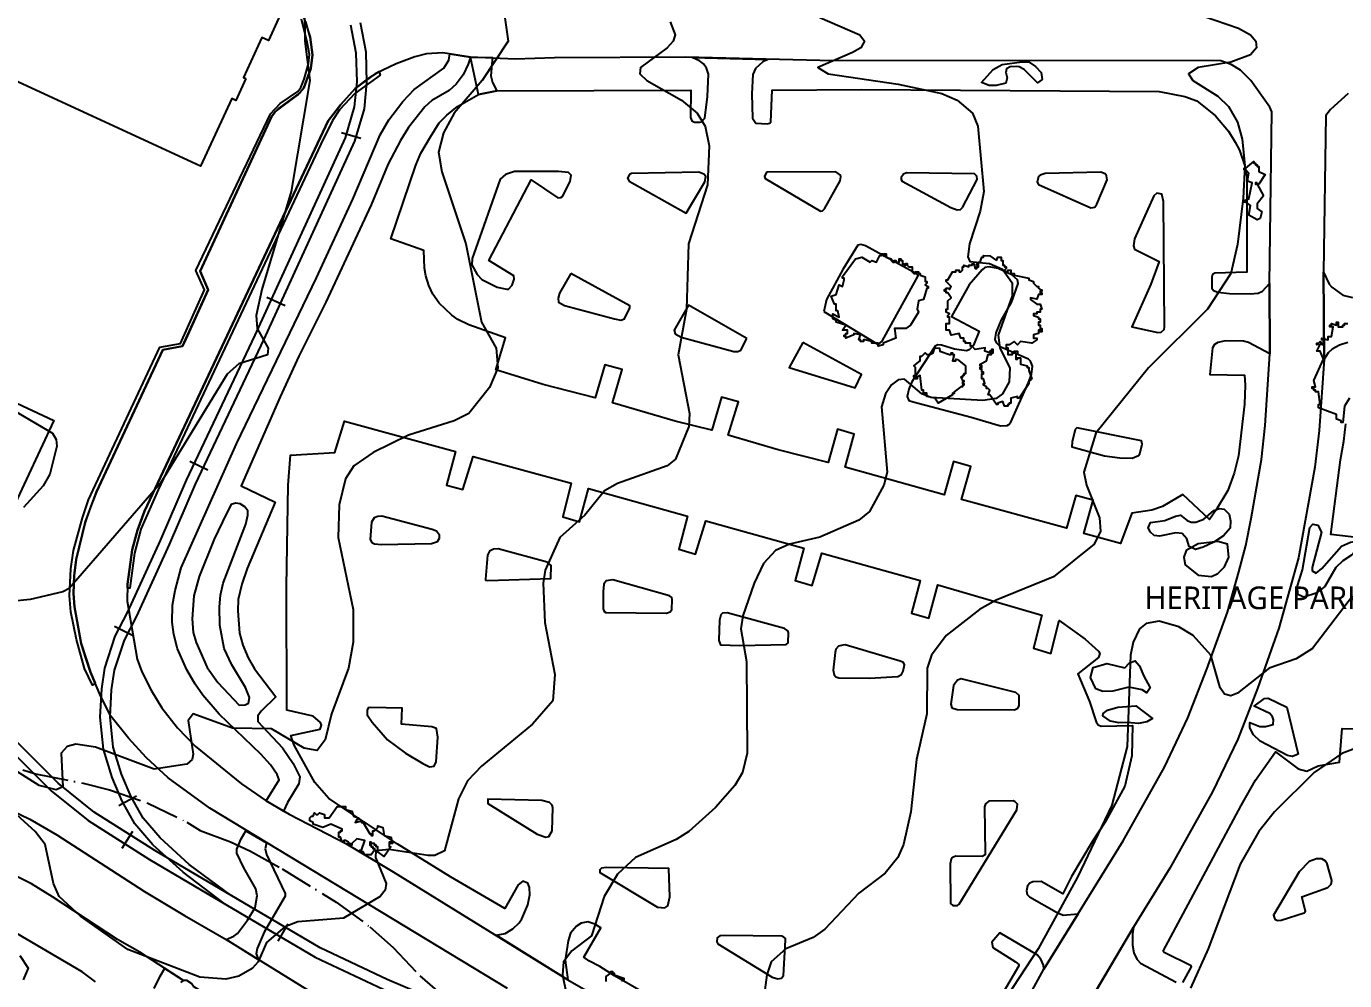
# Model space of a CAD drawing. Header units: metres. Extents: x -550 to 550, y -500 to 950.
# Drawn here: x -290.1 to -86.6, y 590.9 to 738.2 of the extents above; entities that cross this region are included whole.
import ezdxf
from ezdxf.enums import TextEntityAlignment as Align

# ---------------------------------------------------------------- set-up
doc = ezdxf.new("R2010")
doc.units = ezdxf.units.M
doc.header["$LTSCALE"] = 2
doc.linetypes.add('DASHDOT', pattern=[3.556, 2.54, -0.508, 0, -0.508])
for name, color, linetype in [('SITE-BLDG-EXIST', 7, 'CONTINUOUS'), ('SITE-PARKING', 250, 'CONTINUOUS'), ('SITE-PATH', 84, 'CONTINUOUS'), ('SITE-RAIL', 7, 'CONTINUOUS'), ('SITE-ROAD-CURB', 7, 'CONTINUOUS'), ('SITE-ROAD-PAVED', 7, 'CONTINUOUS'), ('SITE-SETBACK-WATER', 1, 'DASHDOT'), ('SITE-TREE-CANOPY', 94, 'CONTINUOUS'), ('TEXT', 7, 'CONTINUOUS'), ('TOPO-CONTOUR-MAJOR', 8, 'CONTINUOUS'), ('TOPO-CONTOUR-MINOR', 9, 'CONTINUOUS')]:
    doc.layers.add(name, color=color, linetype=linetype)
doc.styles.add('OpenSans', font='OpenSans-Regular.ttf')

msp = doc.modelspace()

# ---------------------------------------------------------------- linework, layer by layer
at = {"layer": 'SITE-BLDG-EXIST'}
for points in [[(-256.22, 730.15), (-257.78, 726.76), (-258.41, 727.05), (-263.2, 716.63), (-298.71, 732.95), (-287.77, 756.74), (-277.03, 751.8), (-277.46, 750.88), (-267.42, 746.26), (-266.98, 747.21), (-255.8, 742.07), (-255.5, 742.73), (-250.67, 740.51), (-252.75, 735.99), (-253.76, 736.45), (-256.58, 730.3)], [(-292.21, 663.77), (-293.07, 662.15), (-324.3, 676.77), (-317.03, 691.94), (-285.85, 677.37)]]:
    msp.add_lwpolyline(points, close=True, dxfattribs=at)
at = {"layer": 'SITE-PARKING'}
for points in [[(-176.4, 732.71), (-177.56, 731.7), (-177.93, 730.77), (-178.12, 727.79), (-178.01, 724.01), (-177.48, 723.24), (-175.72, 723.17), (-175.32, 723.26), (-175.17, 723.46), (-174.95, 728.35), (-161.24, 728.43), (-115.24, 728.15), (-111.23, 727.39), (-109.41, 726.69), (-106.52, 724.36), (-104.51, 722.02), (-103.47, 720.31), (-102.81, 719.07), (-101.99, 716.66), (-101.69, 714.95), (-101.69, 700.25), (-106.64, 700.11), (-106.97, 699.92), (-107.09, 699.46), (-107.08, 697.8), (-106.83, 697.42), (-106.18, 697.15), (-104.37, 696.95), (-101.17, 696.91), (-99.94, 697.03), (-99.28, 697.31), (-98.2, 698.5), (-98.11, 687.67), (-101.44, 689.4), (-102.22, 689.63), (-104.95, 689.65), (-106.15, 689.38), (-106.66, 689.08), (-106.96, 688.59), (-107.37, 684.44), (-102.06, 684.34), (-101.96, 682.83), (-102.06, 679.89), (-102.99, 671.93), (-103.62, 669.22), (-104.63, 666.54), (-106.39, 663.56), (-107.42, 662.11), (-111.58, 665.95), (-114.69, 664.08), (-116.36, 663.52), (-119.45, 663.08), (-121.2, 658.38), (-126.85, 659.91), (-125.41, 665.05), (-128.08, 665.77), (-129.52, 660.74), (-145.75, 665.15), (-144.27, 670.25), (-146.97, 671.02), (-148.42, 665.91), (-163.68, 670.15), (-162.28, 675.27), (-164.86, 676.03), (-166.3, 670.86), (-174.04, 672.85), (-181.74, 675.11), (-180.14, 680.22), (-182.78, 680.99), (-184.3, 675.85), (-189.96, 677.26), (-199.61, 680.1), (-198.11, 685.25), (-200.81, 685.97), (-202.27, 680.85), (-210.31, 682.92), (-217.62, 685.19), (-216.16, 690.12), (-221.78, 692.12), (-223.52, 692.96), (-224.44, 693.6), (-226.4, 695.48), (-227.37, 696.84), (-227.99, 698.21), (-228.45, 699.69), (-228.62, 700.88), (-228.76, 703.58), (-233.85, 705.42), (-229.96, 716.76), (-229.23, 718.6), (-227.73, 721.16), (-226.36, 723.28), (-225.21, 724.49), (-223.54, 725.83), (-220.28, 727.68), (-217.48, 728.24), (-187.5, 728.36), (-187.55, 724.11), (-187.36, 723.6), (-186.96, 723.4), (-186.1, 723.39), (-185.85, 723.47), (-185.34, 724.02), (-184.95, 727.34), (-184.77, 730.83), (-185.08, 731.73), (-185.57, 732.39), (-186.16, 732.85), (-187.34, 733.37), (-175.62, 733.1)], [(-215.95, 697.61), (-215.67, 697.62), (-215.11, 698.23), (-214.79, 699.2), (-214.85, 699.7), (-218.72, 702.05), (-212.17, 714.49), (-208.08, 711.74), (-207.59, 711.76), (-207.32, 711.95), (-206.13, 714.23), (-206, 715.23), (-206.43, 715.62), (-207.97, 715.79), (-214.73, 715.79), (-216.13, 715.34), (-216.98, 714.61), (-221.04, 703.07), (-221.26, 702.38), (-221.31, 701.38), (-220.52, 699.91), (-219.79, 699.14), (-217.41, 697.96)], [(-185.35, 714.21), (-185.22, 715.02), (-185.49, 715.39), (-186.29, 715.68), (-196.66, 715.49), (-196.99, 715.35), (-197.29, 714.77), (-197.04, 714.29), (-188.26, 709.35)], [(-175.84, 715.68), (-176.17, 715.04), (-176.06, 714.71), (-167.5, 709.67), (-167.19, 709.7), (-166.86, 710.03), (-164.46, 714.35), (-164.36, 714.97), (-164.42, 715.23), (-165.16, 715.73)], [(-145.57, 710.23), (-143.31, 714.58), (-143.38, 715.09), (-143.73, 715.43), (-154.24, 715.57), (-154.68, 715.38), (-155.04, 714.87), (-155.07, 714.54), (-154.88, 714.31), (-147.39, 710.22), (-146.39, 709.86), (-145.9, 709.95)], [(-132.81, 715.49), (-133.59, 715.24), (-133.85, 715.01), (-134.04, 714.15), (-133.83, 713.77), (-125.74, 710.2), (-125.13, 710.29), (-124.84, 710.73), (-123.24, 714.52), (-123.33, 715.13), (-123.57, 715.43), (-124.21, 715.67)], [(-119.04, 705.4), (-119.19, 704.34), (-119.01, 703.82), (-115.2, 701.91), (-116.5, 698.42), (-119.41, 691.84), (-115.41, 690.92), (-114.89, 690.97), (-114.43, 691.41), (-114.39, 691.77), (-114.54, 711.15), (-114.81, 712.28), (-115.58, 712.43), (-116.06, 712.05)], [(-167, 694.21), (-158.58, 689.08), (-157.99, 689.62), (-157.65, 690.19), (-152.44, 699.68), (-152.67, 700.01), (-160.57, 704.33), (-161.26, 704.54), (-161.73, 704.4), (-164.05, 700.67), (-166.59, 696.02)], [(-141.46, 701.07), (-142.11, 700.95), (-142.55, 700.64), (-144.54, 698.32), (-147.29, 693.42), (-143, 691.16), (-143.88, 689), (-144.56, 688.25), (-144.95, 688.14), (-146.81, 688.35), (-148.81, 688.99), (-149.39, 689.04), (-149.79, 688.83), (-153.4, 683.35), (-153.88, 682.22), (-154.1, 681.05), (-153.88, 680.46), (-153.22, 680.23), (-144.24, 677.89), (-139.7, 676.54), (-138.69, 676.61), (-138.4, 676.73), (-138.12, 677.12), (-135.41, 683.24), (-134.92, 684.44), (-134.76, 685.75), (-135.07, 686.54), (-135.41, 686.83), (-139.68, 688.7), (-140.27, 689.28), (-140.54, 689.87), (-140.37, 690.91), (-139.57, 692.89), (-138.02, 695.58), (-137.01, 698.53), (-137.11, 699.06), (-137.97, 699.86), (-140.08, 700.83)], [(-206.03, 700.06), (-207.79, 697), (-208.02, 696.22), (-207.94, 695.62), (-207.05, 695.1), (-199.33, 693.03), (-198.34, 692.86), (-197.75, 693.06), (-196.95, 694.73), (-196.94, 695.04)], [(-178.9, 690.01), (-187.88, 695.15), (-190.1, 691.3), (-189.92, 690.73), (-188.99, 690.24), (-180.87, 688.01), (-180.24, 688), (-179.78, 688.2)], [(-170.25, 689.41), (-172.33, 685.53), (-162.13, 682.42), (-161.16, 684.46)], [(-128.18, 675.95), (-128.64, 674.07), (-128.69, 673.32), (-128.51, 673.23), (-123.67, 671.92), (-121.31, 671.58), (-119.39, 671.56), (-118.4, 671.96), (-118.2, 672.21), (-117.86, 673.7), (-117.96, 674.23), (-127.93, 676.21)], [(-235.34, 658.25), (-227.55, 658.36), (-226.62, 658.71), (-226.34, 659.21), (-226.35, 659.65), (-226.8, 660.31), (-227.47, 660.53), (-235.25, 662.61), (-235.87, 662.53), (-236.41, 662.33), (-236.81, 661.68), (-237.03, 659.02), (-236.76, 658.56), (-236.36, 658.35)], [(-218.88, 652.66), (-209.15, 652.96), (-209.1, 654.98), (-209.69, 655.5), (-217.28, 657.56), (-217.98, 657.51), (-218.61, 657.19), (-218.94, 656.56), (-219.22, 652.89), (-219.2, 652.73)], [(-200.57, 652.63), (-200.93, 652.11), (-201.08, 650.96), (-201.06, 648.32), (-200.9, 647.87), (-200.62, 647.71), (-191.27, 647.63), (-190.73, 647.82), (-190.46, 648.21), (-190.42, 649.74), (-190.48, 650.03), (-190.84, 650.31), (-199.57, 652.79)], [(-182.87, 647.38), (-183.1, 646.55), (-183.2, 643.43), (-182.96, 642.75), (-179.94, 642.62), (-172.82, 642.81), (-172.47, 643.05), (-172.46, 644.66), (-172.54, 644.91), (-173.06, 645.28), (-181.89, 647.69), (-182.62, 647.63)], [(-164.03, 642.69), (-164.72, 642.55), (-165.13, 642.08), (-165.25, 641.56), (-165.53, 638.84), (-165.4, 638.11), (-165.15, 637.83), (-164.65, 637.66), (-159.92, 637.62), (-155.58, 637.86), (-154.99, 638.19), (-154.74, 638.68), (-154.54, 639.67), (-154.7, 640.03), (-155.18, 640.24), (-163.7, 642.72)], [(-147.24, 633.02), (-146.39, 632.77), (-137.55, 632.71), (-137.02, 632.95), (-136.82, 633.31), (-136.84, 634.93), (-137.37, 635.37), (-145.8, 637.49), (-146.34, 637.3), (-146.96, 636.47), (-147.37, 633.58)], [(-237.02, 633.08), (-237.34, 633.02), (-237.5, 632.64), (-237.48, 631.95), (-236.7, 630.83), (-234.35, 628.1), (-231.57, 626.04), (-228.9, 624.42), (-227.86, 623.93), (-227.13, 624.03), (-226.85, 624.68), (-226.56, 628.49), (-226.8, 629.84), (-227.51, 630.11), (-232.2, 630.48), (-232.07, 632.99)], [(-209.92, 613.05), (-209.45, 613.14), (-208.95, 614.03), (-208.82, 617.66), (-208.91, 618.01), (-209.35, 618.39), (-210.53, 618.73), (-218.88, 618.91), (-218.86, 618.25), (-211.24, 613.5)], [(-142.09, 610.6), (-142.09, 610.33), (-142.52, 610.08), (-146.63, 610.12), (-147.12, 609.93), (-147.34, 609.67), (-147.47, 608.97), (-147.44, 602.84), (-147.06, 602.53), (-146.34, 602.53), (-146.08, 602.74), (-137.21, 617.26), (-137.09, 618.16), (-137.43, 618.52), (-137.77, 618.65), (-141.53, 618.6), (-142.03, 618.2), (-142.19, 617.74)], [(-89.17, 605.27), (-88.66, 605.81), (-88.55, 606.39), (-89.27, 608.97), (-89.59, 609.41), (-90.1, 609.71), (-90.9, 609.74), (-92.06, 609.31), (-93.59, 607.71), (-97.57, 601.04), (-97.35, 600.39), (-96.96, 600.21), (-96.38, 600.27), (-92.82, 601.36), (-92.63, 601.65), (-93.21, 603.83)], [(-200.55, 608.4), (-201.3, 608.27), (-201.58, 608.02), (-201.57, 607.62), (-192.66, 602.24), (-191.55, 602.15), (-191.06, 602.45), (-190.75, 603.84), (-190.92, 608.23)], [(-174.1, 591.19), (-173.53, 591.28), (-173.24, 591.71), (-172.92, 597.14), (-172.93, 597.43), (-173.17, 597.65), (-173.45, 597.76), (-182.4, 597.91), (-183.04, 597.84), (-183.47, 597.55), (-183.52, 596.89), (-183.35, 596.59), (-174.96, 591.44)]]:
    msp.add_lwpolyline(points, close=True, dxfattribs=at)
for points in [[(-86.08, 689.4), (-87.36, 688.99), (-88.5, 688.35), (-89.11, 687.81), (-89.75, 686.84), (-89.83, 700.24), (-88.98, 698.39), (-88.58, 697.95), (-86.85, 696.69), (-85.37, 696.34)], [(-194.45, 588.87), (-199.3, 591.64), (-201.55, 593.11), (-203.29, 593.97), (-204.03, 594.56), (-201.43, 599.08), (-202.34, 599.64), (-203.42, 600.02), (-204.45, 599.8), (-205.17, 599.35), (-206.12, 598.23), (-206.48, 597.07), (-206.93, 594.1), (-206.5, 591.03), (-217.59, 597.94), (-216.17, 598.21), (-215.01, 598.9), (-214.02, 599.84), (-213.63, 600.45), (-212.71, 602.62), (-212.38, 604.17), (-212.41, 605.3), (-212.7, 605.97), (-213.46, 606.25), (-214.2, 605.7), (-216.25, 602.07), (-224.61, 606.93), (-232.85, 612.01), (-243.4, 619.04), (-245.58, 621.49), (-248.75, 627.25), (-249.3, 628.76), (-244.77, 629.73), (-244.56, 630.36), (-244.69, 630.77), (-245.82, 631.71), (-249.91, 632.64), (-249.97, 651.69), (-249.7, 667.4), (-249.34, 672.02), (-242.49, 672.42), (-241.01, 677.27), (-223.88, 672.6), (-225.26, 667.39), (-222.72, 666.72), (-221.15, 671.81), (-206.01, 667.67), (-207.27, 662.49), (-204.7, 661.7), (-203.3, 666.85), (-188.04, 662.6), (-189.38, 657.53), (-186.8, 656.73), (-185.23, 661.88), (-170.1, 657.66), (-171.41, 652.66), (-168.79, 651.92), (-167.28, 656.89), (-152.12, 652.66), (-153.46, 647.64), (-150.79, 646.84), (-149.41, 651.98), (-133.31, 647.34), (-134.6, 642.24), (-131.96, 641.38), (-130.65, 646.5), (-126.65, 643.64), (-124.58, 641.76), (-124.4, 641.41), (-124.56, 640.81), (-127.79, 638.27), (-125.99, 634.02), (-124.93, 630.86), (-124.61, 630.38), (-124.17, 630.17), (-119.35, 630.29), (-119.41, 625.59), (-120.52, 620.94), (-123.51, 615.5), (-125.57, 612.34), (-128.74, 606.98), (-130.08, 604.31), (-133.41, 606.24), (-134.72, 606.19), (-135.17, 605.98), (-135.54, 605.55), (-135.69, 604.78), (-135.6, 604.22), (-135.23, 603.84), (-131.05, 601.5), (-130.03, 601.01), (-127.74, 601.21), (-133, 592.71), (-133.06, 593.29), (-133.47, 594.23), (-134.06, 594.9), (-139.84, 598.32), (-141.03, 596.88), (-140.88, 596.02), (-137.42, 593.81), (-136.88, 593.43), (-136.86, 593.22), (-140.53, 587)], [(-82.9, 659.11), (-88.69, 659.76), (-87.2, 671.3), (-86.69, 674.19), (-86.39, 676.87)], [(-111.57, 590.65), (-110.21, 593.03), (-110.28, 593.19), (-114.45, 595.26), (-114.58, 595.46), (-102.55, 617.97), (-100.34, 621.87), (-97.28, 626.25), (-93.76, 623.62), (-92.44, 623.27), (-90.67, 624.06), (-87.37, 624.66), (-86.98, 629.84), (-84.69, 629.8)], [(-128.08, 584.1), (-119.16, 599.15), (-119.33, 598.12), (-119.32, 596.41), (-119.11, 595.19), (-118.68, 594.21), (-118.1, 593.61), (-112.58, 590.7)]]:
    msp.add_lwpolyline(points, dxfattribs=at)
at = {"layer": 'SITE-PATH'}
for points in [[(-221.88, 732.38), (-222.68, 730.72), (-223.77, 729.27), (-224.84, 728.31), (-227.53, 726.75), (-228.59, 725.75), (-231.11, 722.56), (-232.37, 720.58), (-234.27, 716.96), (-236.88, 710.63), (-243.88, 695.6), (-248.04, 687.27), (-250.91, 681.04), (-256.97, 667.27), (-251.68, 664.78), (-256.04, 654.51), (-256.85, 652.1), (-257.43, 649.72), (-257.48, 647.98), (-257.18, 644.54), (-256.7, 642.67), (-255.87, 640.72), (-254.89, 639.06), (-251.58, 634.72), (-253.88, 632.49), (-254.39, 631.79), (-254.37, 630.89), (-250.55, 626.84), (-248.93, 624.45), (-247.91, 622.39), (-248.02, 621.27), (-249.77, 618.41), (-250.41, 617.09), (-253.07, 618.65), (-251.1, 621.92), (-251.39, 622.75), (-252.42, 624.22), (-253.89, 625.89), (-260.32, 632.06), (-262.85, 634.98), (-264.07, 636.69), (-265.31, 638.91), (-266.77, 642.11), (-267.35, 644.33), (-267.6, 646.22), (-267.53, 648.89), (-267.16, 651.11), (-266.21, 654.64), (-257.66, 673.74), (-245.32, 699.39), (-239.69, 711.5), (-235.48, 721.43), (-234.17, 723.78), (-231.97, 726.59), (-230.26, 728.44), (-225.65, 731.72), (-224.91, 732.97), (-224.72, 733.96), (-221.56, 733.43)], [(-218.22, 732.9), (-218.38, 730.54), (-218.12, 729.51), (-217.48, 728.24), (-220.28, 727.68), (-221.56, 733.43), (-218.15, 733.38)], [(-257.27, 633.45), (-256.34, 633.48), (-255.84, 633.76), (-255.65, 634.6), (-256.27, 636.14), (-258.4, 639.68), (-259.59, 642.19), (-260.24, 645.77), (-260.31, 648.6), (-260.13, 650.43), (-259.73, 652.26), (-256.22, 661.35), (-255.91, 662.77), (-255.94, 663.44), (-256.36, 664.03), (-257.1, 664.51), (-257.84, 664.62), (-258.47, 664.39), (-259.23, 663.03), (-261.14, 659.05), (-263.43, 653.28), (-264.26, 650.31), (-264.53, 646.75), (-264.34, 644.67), (-263.9, 643.11), (-262.21, 639.26), (-260.56, 636.91)], [(-253.24, 611.24), (-253.01, 610.41), (-250.17, 604.36), (-250.13, 603.96), (-253.4, 598.38), (-254.49, 595.89), (-254.62, 595.08), (-254.25, 594.13), (-259.25, 597.28), (-258.1, 597.78), (-257.53, 598.22), (-255.95, 600.26), (-254.78, 602.2), (-254.49, 604.02), (-254.69, 605.08), (-256.56, 608.35), (-257.62, 610.61), (-257.6, 611.2), (-256.97, 612.82), (-256.23, 614.06), (-253.01, 612.19)]]:
    msp.add_lwpolyline(points, close=True, dxfattribs=at)
msp.add_lwpolyline([(-270.38, 589.69), (-269.47, 591.63), (-268.76, 592.73), (-268.87, 592.91), (-265.85, 590.96), (-266.31, 590.63)], dxfattribs=at)
at = {"layer": 'SITE-RAIL'}
for points in [[(-259.43, 602.73), (-265.92, 607.67), (-270.56, 611.87), (-273.35, 615.1), (-275.3, 618.63), (-276.86, 622.26), (-278.21, 626.63), (-278.73, 631.6), (-278.48, 635.93), (-278.02, 639.16), (-276.39, 644.06), (-274.44, 647.84), (-269.4, 658.87), (-265.37, 668.15), (-254.8, 690.54), (-240.84, 721.01), (-239.44, 725.75), (-239.05, 729.62), (-239.19, 734.04), (-239.99, 738.38)], [(-258.5, 604.04), (-264.95, 608.85), (-269.46, 612.94), (-272.09, 615.97), (-273.93, 619.31), (-275.42, 622.79), (-276.71, 626.94), (-277.19, 631.63), (-276.95, 635.78), (-276.52, 638.81), (-274.97, 643.47), (-273.06, 647.17), (-268, 658.25), (-263.98, 667.52), (-253.42, 689.9), (-239.41, 720.47), (-237.93, 725.48), (-237.52, 729.53), (-237.67, 734.2), (-238.51, 738.75)], [(-241.45, 721.79), (-238.48, 720.93)], [(-252.97, 696.41), (-250.16, 695.11)], [(-264.86, 671.08), (-262.07, 669.75)], [(-276.48, 645.63), (-273.73, 644.22)], [(-293.48, 627.41), (-286.27, 620.2), (-280.59, 615.62), (-271.1, 609.64), (-245.51, 594.56), (-235.02, 589.62), (-209.77, 578.89), (-200.92, 574.89), (-186.63, 566.84), (-175.72, 560.43), (-156.38, 548.69), (-141.07, 539.06), (-112.19, 516.41), (-105.12, 511.16), (-100.8, 508.1), (-89.02, 500.54), (-83.53, 497.25)], [(-82.74, 498.64), (-88.18, 501.9), (-99.9, 509.43), (-104.18, 512.45), (-111.21, 517.67), (-140.15, 540.36), (-155.54, 550.06), (-174.9, 561.81), (-185.83, 568.23), (-200.2, 576.32), (-209.13, 580.36), (-234.38, 591.09), (-244.75, 595.97), (-270.27, 611), (-279.66, 616.93), (-285.19, 621.39), (-292.31, 628.5)], [(-275.84, 617.95), (-273.13, 619.45)], [(-275.32, 611.35), (-273.67, 613.98)], [(-251.24, 597.03), (-249.68, 599.71)]]:
    msp.add_lwpolyline(points, dxfattribs=at)
at = {"layer": 'SITE-ROAD-CURB'}
msp.add_lwpolyline([(-247.61, 740.65), (-246.3, 736.54), (-245.93, 733.77), (-246.21, 731.71), (-247.27, 728.7), (-247.83, 727.96), (-251.11, 725.57), (-251.72, 725.02), (-252.26, 724.21), (-263.28, 700.41), (-262.03, 697.53), (-265.49, 689.91), (-266.02, 688.81), (-269.02, 688.25), (-279.3, 666.34), (-280.31, 663.74), (-281.04, 661.61), (-282.42, 655.89), (-282.74, 653.37), (-282.84, 650.65), (-282.69, 648.61), (-281.65, 642.97), (-280.22, 638.52), (-279.47, 636.81), (-279.91, 636.54), (-281.11, 639.07), (-282.39, 643.55), (-283.27, 647.82), (-283.43, 650.28), (-283.25, 654.46), (-282.83, 657.31), (-281.46, 662.32), (-280.53, 665.1), (-269.48, 688.68), (-266.33, 689.26), (-262.59, 697.53), (-263.92, 700.52), (-252.41, 724.7), (-250.95, 726.26), (-248.19, 728.12), (-247.75, 728.77), (-247.21, 730.05), (-246.54, 732.43), (-246.4, 733.83), (-246.75, 735.75), (-247.64, 739.29)], dxfattribs=at)
msp.add_lwpolyline([(-274.52, 652.13), (-273.78, 657.38), (-272.95, 660.45), (-271.89, 663.38), (-243.49, 723.61), (-241.58, 726.12), (-239.34, 728.58), (-237.05, 730.34), (-235.65, 731.22), (-235.51, 730.65), (-239.41, 727.84), (-241.77, 725.32), (-242.85, 723.64), (-244.67, 720.01), (-269.74, 666.64), (-272.45, 660.59), (-273.44, 656.91), (-274.13, 651.47), (-274.52, 651.51)], close=True, dxfattribs=at)
at = {"layer": 'SITE-ROAD-PAVED'}
for points in [[(-215.83, 589.73), (-261.78, 617.52), (-268.23, 622.23), (-271.59, 625.37), (-274.33, 628.33), (-277.09, 631.76), (-278.62, 634.77), (-280.22, 638.52), (-280.95, 640.66), (-281.65, 642.97), (-282.69, 648.61), (-282.84, 650.65), (-282.74, 653.37), (-282.42, 655.89), (-281.04, 661.61), (-279.3, 666.34), (-269.02, 688.25), (-266.02, 688.81), (-262.03, 697.53), (-263.28, 700.41), (-252.26, 724.21), (-251.72, 725.02), (-248.26, 727.57), (-247.27, 728.7), (-246.21, 731.71), (-245.93, 733.77), (-246.3, 736.54), (-246.95, 738.91)], [(-136.91, 585.52), (-133, 592.71), (-120.79, 612.51), (-114.39, 623.88), (-110.77, 631.49), (-107.86, 638.97), (-104.69, 647.8), (-102.92, 654.03), (-101.83, 658.07), (-101.01, 662.22), (-99.44, 671.32), (-98.83, 676.61), (-98.11, 687.67), (-98.2, 698.5), (-97.81, 725.01), (-98.11, 725.7), (-101.04, 729.85), (-102.67, 731.45), (-104.08, 732.32), (-105.72, 732.87), (-167.59, 732.9), (-188.32, 733.41), (-208.58, 733.34), (-214.63, 733.15), (-221.56, 733.43), (-225.79, 734.09), (-228.31, 733.95), (-230.11, 733.5), (-233.03, 732.43), (-236.26, 730.88), (-239.34, 728.58), (-241.58, 726.12), (-243.49, 723.61), (-271.89, 663.38), (-272.95, 660.45), (-273.78, 657.38), (-274.52, 652.13), (-274.53, 649.5), (-272.98, 640.51), (-272.3, 638.59), (-270.81, 635.66), (-269.2, 633.03), (-266.79, 629.93), (-264.04, 627.11), (-256.88, 621.28), (-253.07, 618.65), (-249.52, 616.61), (-240.78, 612.06), (-233.5, 607.69), (-206.5, 591.03), (-198.53, 586.46)], [(-86.03, 727.84), (-88.76, 725.34), (-89.46, 724.43), (-89.83, 700.24), (-89.75, 686.84), (-90.51, 675.84), (-91.17, 670.17), (-93.69, 656.17), (-96.73, 645.29), (-100.05, 636), (-103.09, 628.18), (-106.96, 620.04), (-113.59, 608.28), (-119.16, 599.15), (-137.06, 568.85)], [(-296.97, 619.39), (-289.59, 615.85), (-285.39, 613.43), (-271.88, 604.68), (-265.72, 600.95), (-259.25, 597.28), (-239.46, 585.05), (-223.32, 575.69), (-206.61, 565.11), (-196.2, 558), (-155.58, 533.69), (-139.7, 524.81), (-126.32, 516.49), (-114.65, 508.39), (-108.42, 503.25), (-100.23, 495.82), (-93.42, 489.37), (-87.69, 484.3), (-84.25, 482)], [(-84.38, 472.95), (-94.4, 479.46), (-95.06, 479.28), (-96.94, 480.81), (-104.73, 487.95), (-111.1, 494.11), (-117.48, 499.47), (-125.88, 506.26), (-133.29, 511.43), (-138.99, 515.03), (-148.88, 520.88), (-182.52, 539.73), (-217.73, 561.18), (-219.01, 561.47), (-264.31, 590.02), (-264.62, 590.46), (-265.35, 590.96), (-265.85, 590.96), (-272.61, 595.33), (-276.03, 597.27), (-286.05, 603.87), (-289.34, 605.87), (-294.26, 608.28)]]:
    msp.add_lwpolyline(points, dxfattribs=at)
at = {"layer": 'SITE-SETBACK-WATER'}
msp.add_lwpolyline([(-290.63, 623.43), (-288.68, 622.86), (-281.36, 621.41), (-277.27, 620.39), (-271.44, 618.37), (-265.33, 615.36), (-263.28, 614.08), (-258.58, 612.34), (-255.52, 610.9), (-250.6, 608.17), (-242.28, 603.04), (-237.09, 599.23), (-233.47, 596.04), (-229.34, 591.64), (-224.37, 587.38)], dxfattribs=at)
at = {"layer": 'SITE-TREE-CANOPY'}
for points in [[(-134.32, 731.98), (-133.43, 731.07), (-133.29, 729.98), (-133.98, 729.49), (-136.06, 731.53), (-136.85, 731.95), (-137.29, 731.99), (-138.21, 731.93), (-138.77, 731.62), (-138.9, 731.06), (-138.66, 730.23), (-138.88, 729.4), (-140.4, 729.08), (-141.45, 729.07), (-142.63, 729.53), (-140.86, 731.51), (-139.48, 732.28), (-136.42, 732.74), (-135.28, 732.68)], [(-99.1, 712.06), (-100.1, 710.81), (-100.1, 710.06), (-99.35, 709.56), (-99.6, 708.56), (-100.1, 708.31), (-101.35, 709.06), (-101.1, 710.56), (-101.85, 711.06), (-102.1, 711.06), (-102.1, 711.31), (-101.36, 711.56), (-100.85, 714.06), (-101.6, 714.31), (-101.35, 715.55), (-101.85, 716.06), (-102.1, 716.06), (-102.1, 716.31), (-101.85, 716.31), (-100.6, 717.31), (-100.6, 717.06), (-100.35, 717.06), (-100.35, 716.81), (-100.11, 716.81), (-100.11, 716.57), (-99.85, 716.56), (-99.85, 715.81), (-98.85, 715.31), (-99.85, 713.81), (-100.1, 713.81)], [(-100.1, 714.06), (-100.35, 714.06), (-100.36, 713.81), (-100.1, 713.81)], [(-157.35, 702.56), (-156.6, 702.31), (-156.6, 702.06), (-156.36, 701.81), (-156.1, 701.81), (-156.1, 702.06), (-155.85, 702.06), (-155.85, 701.81), (-155.35, 701.81), (-155.35, 702.31), (-155.1, 702.31), (-155.1, 702.06), (-154.85, 702.06), (-154.85, 701.56), (-154.6, 701.55), (-154.6, 701.31), (-154.35, 701.31), (-154.35, 701.57), (-154.1, 701.57), (-154.1, 701.31), (-153.85, 701.06), (-153.35, 701.06), (-153.35, 700.31), (-153.1, 700.06), (-152.85, 700.06), (-152.85, 700.31), (-152.35, 700.31), (-152.36, 700.06), (-152.1, 700.06), (-152.1, 699.8), (-151.35, 699.56), (-151.35, 698.81), (-151.1, 698.81), (-151.1, 698.56), (-151.35, 698.31), (-150.86, 698.06), (-150.86, 697.81), (-151.1, 697.81), (-151.6, 696.06), (-152.35, 695.81), (-152.6, 694.56), (-152.35, 694.07), (-153.6, 692.06), (-154.35, 691.57), (-156.1, 691.56), (-155.85, 690.07), (-157.85, 689.31), (-157.85, 689.06), (-158.61, 688.81), (-158.6, 689.31), (-159.6, 689.31), (-159.6, 689.56), (-160.61, 689.81), (-160.85, 689.81), (-160.85, 689.56), (-161.35, 689.56), (-161.35, 689.81), (-161.6, 689.81), (-161.35, 690.56), (-162.35, 690.81), (-162.35, 690.56), (-163.6, 690.06), (-163.6, 690.31), (-163.85, 690.31), (-163.86, 690.55), (-163.6, 690.57), (-163.6, 690.81), (-163.35, 690.81), (-163.35, 691.31), (-164.1, 691.31), (-163.6, 692.06), (-165.1, 692.56), (-165.1, 692.81), (-165.6, 693.06), (-165.6, 693.81), (-164.6, 693.31), (-164.85, 694.3), (-165.1, 694.31), (-165.1, 695.31), (-165.35, 695.31), (-165.86, 696.56), (-165.1, 696.81), (-164.6, 698.31), (-164.11, 698.06), (-163.85, 699.06), (-163.85, 699.31), (-164.1, 699.31), (-164.1, 699.57), (-162.11, 702.31), (-161.1, 702.56), (-159.85, 701.81), (-159.6, 702.06), (-158.85, 701.81), (-158.36, 702.81), (-158.1, 702.81), (-158.1, 703.06), (-157.85, 703.06), (-157.85, 702.8), (-157.6, 702.82), (-157.6, 703.06), (-157.35, 703.06)], [(-140.35, 702.06), (-140.1, 702.56), (-139.6, 702.56), (-139.6, 702.06), (-139.36, 702.06), (-139.35, 701.31), (-139.1, 701.31), (-139.1, 701.06), (-138.85, 701.06), (-138.85, 700.81), (-139.1, 700.55), (-138.85, 700.31), (-138.6, 700.31), (-138.6, 700.57), (-138.1, 700.56), (-138.1, 700.06), (-137.6, 700.06), (-137.6, 699.81), (-135.35, 699.32), (-135.35, 699.06), (-134.6, 698.81), (-134.6, 698.56), (-134.1, 698.06), (-133.86, 698.06), (-133.85, 697.81), (-133.6, 697.56), (-133.35, 697.55), (-133.35, 697.31), (-133.6, 697.31), (-133.6, 697.05), (-133.35, 697.07), (-133.35, 696.81), (-133.85, 696.81), (-134.1, 696.07), (-135.1, 696.31), (-135.1, 696.06), (-134.11, 695.31), (-133.6, 695.31), (-133.35, 694.56), (-133.6, 694.56), (-133.6, 694.06), (-134.1, 694.06), (-134.1, 693.81), (-134.61, 693.81), (-134.6, 693.56), (-133.85, 693.31), (-133.86, 693.06), (-133.6, 693.06), (-133.6, 692.56), (-133.85, 692.56), (-133.85, 692.06), (-133.6, 692.06), (-133.6, 691.56), (-133.35, 691.56), (-133.35, 691.06), (-133.61, 691.06), (-133.6, 691.31), (-133.85, 691.32), (-133.85, 690.81), (-134.6, 690.56), (-134.6, 690.06), (-134.11, 690.06), (-134.11, 689.81), (-134.85, 689.31), (-136.61, 689.56), (-137.1, 689.06), (-137.6, 689.56), (-138.35, 689.06), (-138.85, 689.06), (-138.85, 688.56), (-138.6, 688.56), (-138.6, 687.56), (-137.85, 687.56), (-137.85, 687.81), (-137.6, 687.81), (-137.6, 688.06), (-137.1, 688.06), (-137.1, 687.56), (-137.35, 687.56), (-137.35, 686.81), (-137.1, 686.81), (-137.1, 687.06), (-136.6, 687.06), (-136.6, 686.06), (-135.6, 685.81), (-135.6, 685.56), (-135.35, 685.56), (-135.35, 685.07), (-134.85, 683.81), (-135.1, 683.81), (-135.1, 683.56), (-135.35, 683.56), (-135.35, 683.06), (-136.85, 680.81), (-137.1, 680.81), (-137.1, 681.06), (-138.1, 680.81), (-138.1, 680.06), (-138.35, 680.06), (-138.35, 679.81), (-138.6, 679.81), (-138.6, 679.56), (-139.1, 679.56), (-139.35, 680.31), (-140.1, 680.06), (-140.1, 679.81), (-140.35, 679.81), (-141.35, 681.31), (-141.6, 681.31), (-141.36, 682.06), (-141.6, 682.32), (-141.85, 682.32), (-141.85, 682.56), (-142.35, 682.81), (-142.35, 683.06), (-142.11, 683.06), (-142.35, 683.81), (-142.6, 683.81), (-142.6, 684.56), (-142.35, 684.56), (-142.36, 684.81), (-142.6, 684.81), (-142.6, 685.31), (-142.85, 685.31), (-142.85, 685.57), (-142.6, 685.56), (-142.6, 685.81), (-142.85, 685.81), (-142.85, 686.05), (-141.85, 686.57), (-141.6, 687.55), (-141.1, 687.57), (-141.1, 687.81), (-140.85, 687.81), (-140.86, 688.31), (-141.1, 688.31), (-141.1, 688.07), (-141.35, 688.05), (-141.35, 687.81), (-142.11, 688.06), (-142.1, 688.56), (-143.6, 688.31), (-144.11, 688.82), (-144.35, 688.82), (-144.35, 689.3), (-145.1, 689.31), (-145.1, 689.56), (-145.35, 689.56), (-145.35, 690.06), (-145.85, 690.06), (-146.1, 690.81), (-147.35, 690.55), (-147.6, 691.31), (-148.1, 691.31), (-148.1, 692.31), (-147.6, 692.31), (-147.6, 693.31), (-147.85, 693.31), (-147.85, 693.56), (-147.6, 693.81), (-148.1, 694.06), (-148.1, 694.56), (-147.85, 694.56), (-147.85, 695.81), (-147.35, 696.31), (-147.85, 697.06), (-148.1, 697.06), (-148.1, 697.31), (-148.35, 697.31), (-148.35, 697.56), (-148.1, 697.56), (-148.1, 697.81), (-147.85, 697.81), (-147.6, 697.56), (-147.35, 698.06), (-148.1, 698.81), (-148.1, 699.07), (-147.86, 699.07), (-147.1, 700.31), (-146.6, 700.31), (-146.6, 700.57), (-146.11, 700.56), (-146.11, 700.31), (-145.85, 700.31), (-145.6, 700.56), (-145.6, 701.06), (-145.35, 701.06), (-145.35, 701.31), (-144.6, 701.06), (-144.6, 701.31), (-144.1, 701.31), (-144.1, 701.56), (-143.85, 701.56), (-143.61, 700.81), (-143.35, 700.81), (-143.35, 701.06), (-143.1, 701.06), (-143.1, 701.31), (-143.35, 701.31), (-143.35, 701.56), (-143.11, 701.56), (-143.11, 701.81), (-142.85, 701.81), (-142.61, 702.56), (-142.35, 702.56), (-142.35, 702.81), (-141.36, 702.8)], [(-147.6, 687.56), (-147.35, 687.56), (-147.35, 687.81), (-147.11, 687.81), (-147.11, 687.56), (-146.85, 687.56), (-147.1, 686.56), (-146.6, 686.56), (-146.6, 686.81), (-146.36, 686.8), (-145.1, 685.81), (-145.1, 684.56), (-145.35, 684.56), (-145.35, 684.31), (-145.6, 684.31), (-145.6, 684.06), (-145.85, 684.06), (-145.6, 683.56), (-145.36, 683.56), (-145.35, 683.31), (-145.6, 683.31), (-145.6, 683.05), (-145.35, 683.07), (-145.35, 682.81), (-145.6, 682.81), (-145.6, 682.57), (-145.86, 682.55), (-146.85, 681.81), (-146.85, 681.55), (-147.1, 681.56), (-147.1, 681.31), (-149.36, 680.06), (-149.85, 680.81), (-151.1, 681.06), (-151.1, 681.56), (-151.6, 681.56), (-151.6, 682.06), (-151.85, 682.06), (-152.1, 684.31), (-152.6, 684.07), (-152.6, 683.81), (-152.85, 683.81), (-152.85, 684.05), (-153.1, 684.06), (-153.1, 684.31), (-152.85, 684.31), (-152.85, 685.56), (-153.1, 685.81), (-152.1, 686.56), (-152.11, 687.31), (-151.85, 687.31), (-151.35, 687.81), (-151.1, 687.56), (-150.6, 687.56), (-150.1, 687.81), (-149.85, 688.56), (-149.11, 688.55), (-149.1, 688.07)], [(-104.25, 660.77), (-105.29, 659.54), (-106.76, 658.61), (-108.41, 657.8), (-109.59, 657.48), (-110.56, 657.9), (-110.96, 659.08), (-111.68, 659.95), (-112.64, 660.03), (-115.17, 659.52), (-115.99, 659.6), (-116.53, 660.11), (-116.93, 660.81), (-116.54, 661.6), (-114.36, 661.93), (-112.7, 662.6), (-111.92, 662.74), (-110.87, 661.93), (-110.29, 661.67), (-109.55, 661.67), (-108.33, 662.13), (-106.77, 663.46), (-105.91, 663.77), (-105.16, 663.69), (-104.4, 662.91), (-104.22, 661.86)], [(-90.98, 653.79), (-90.11, 654.5), (-87.05, 657.99), (-85.7, 658.57), (-85.04, 658.67), (-84.34, 658.5), (-84.21, 658.02), (-85.5, 656.57), (-86.85, 655.72), (-87.93, 654.66), (-89.65, 651.76), (-90.99, 650.73), (-92.86, 650.1), (-93.83, 650.53), (-93.84, 651.84), (-93.08, 654.3), (-91.97, 660.86), (-91.5, 661.35), (-90.71, 661.22), (-90.17, 660.14), (-91.6, 654.66), (-91.59, 654.18)], [(-117.64, 638.03), (-116.62, 636.11), (-117.1, 635.31), (-117.82, 635.8), (-119.9, 636.21), (-122.37, 635.6), (-123.9, 635.53), (-125.01, 635.94), (-125.8, 637.71), (-125.38, 639.22), (-123.3, 639.84), (-120.51, 639.18), (-119.78, 639.97), (-118.9, 640.29), (-118.26, 639.48)], [(-118.42, 630.6), (-120.18, 630.78), (-121.46, 630.71), (-122.74, 630.97), (-123.93, 631.78), (-123.85, 632.17), (-123.21, 632.65), (-121.6, 633.11), (-118.8, 633.33), (-116.26, 631.39), (-117.14, 630.84)], [(-93.74, 625.85), (-94.62, 625.53), (-95.42, 625.68), (-99.6, 627.89), (-100.64, 628.83), (-101.22, 629.95), (-101.22, 630.75), (-99.69, 630.12), (-98.82, 630.13), (-97.62, 630.45), (-97.55, 631.18), (-97.71, 631.65), (-98.12, 632.13), (-100.53, 633.3), (-98.94, 634.45), (-98.38, 634.53), (-95.48, 633.12)], [(-238.85, 615.81), (-239.1, 615.81), (-239.35, 615.31), (-238.35, 615.56), (-238.35, 615.31), (-238.1, 615.31), (-237.1, 613.56), (-236.85, 613.56), (-236.85, 613.31), (-236.6, 613.31), (-236.6, 614.06), (-236.35, 614.06), (-235.85, 614.56), (-235.85, 614.81), (-235.1, 614.57), (-234.85, 613.31), (-233.86, 613.06), (-233.6, 612.06), (-233.85, 612.06), (-233.85, 612.31), (-234.1, 612.31), (-234.1, 611.56), (-233.85, 611.56), (-234.85, 610.06), (-235.85, 610.81), (-235.85, 611.56), (-236.1, 611.56), (-236.1, 611.81), (-236.35, 611.81), (-236.35, 612.06), (-236.86, 612.06), (-236.85, 612.31), (-237.1, 612.31), (-237.1, 611.81), (-236.86, 611.81), (-236.86, 611.56), (-236.6, 611.56), (-236.6, 611.31), (-236.35, 611.31), (-236.35, 611.06), (-236.85, 610.31), (-237.85, 610.31), (-238.1, 610.81), (-238.61, 610.81), (-238.6, 611.05), (-238.35, 611.07), (-237.85, 612.56), (-239.1, 612.81), (-239.85, 612.06), (-239.85, 611.81), (-240.1, 611.81), (-240.1, 612.06), (-240.35, 612.06), (-240.35, 612.31), (-240.85, 612.56), (-241.1, 612.56), (-241.1, 612.32), (-241.36, 612.32), (-241.6, 613.06), (-241.85, 613.06), (-241.85, 613.81), (-241.6, 613.81), (-241.6, 614.06), (-241.35, 614.06), (-241.35, 614.31), (-243.1, 615.07), (-244.35, 614.56), (-245.85, 615.06), (-245.85, 615.31), (-246.35, 615.56), (-246.35, 616.06), (-246.1, 616.32), (-245.85, 616.32), (-245.6, 616.82), (-245.35, 616.56), (-245.1, 616.56), (-244.85, 616.81), (-244.1, 616.56), (-244.1, 616.06), (-243.35, 616.06), (-242.1, 617.81), (-240.85, 617.81), (-240.85, 617.31), (-239.85, 617.06), (-239.6, 616.31), (-238.85, 616.06)]]:
    msp.add_lwpolyline(points, close=True, dxfattribs=at)
for points in [[(-85.85, 680.81), (-86.6, 679.56), (-86.85, 677.06), (-87.1, 677.06), (-87.1, 677.31), (-87.86, 677.56), (-87.85, 678.31), (-90.6, 679.31), (-90.61, 679.81), (-90.35, 679.81), (-90.6, 681.81), (-91.1, 681.81), (-91.1, 682.06), (-91.35, 682.06), (-91.35, 682.31), (-91.6, 682.32), (-91.61, 682.56), (-91.1, 682.56), (-91.35, 683.56), (-89.85, 686.81), (-90.36, 688.06), (-90.85, 688.07), (-90.35, 689.07), (-90.85, 689.06), (-90.85, 689.31), (-90.6, 689.31), (-90.35, 689.56), (-90.1, 689.07), (-89.86, 689.06), (-89.85, 689.81), (-90.1, 689.81), (-90.1, 690.06), (-89.1, 689.81), (-89.1, 690.31), (-88.6, 690.31), (-88.35, 691.81), (-88.85, 691.81), (-88.85, 692.06), (-88.6, 692.06), (-88.6, 692.31), (-87.85, 692.07), (-87.85, 692.56), (-87.6, 692.55), (-87.6, 691.81), (-86.85, 691.81), (-86.85, 692.06), (-86.6, 692.06), (-86.6, 692.31), (-86.1, 692.31)], [(-291.1, 594.81), (-289.85, 592.82), (-290.6, 591.06)], [(-200.6, 590.81), (-200.6, 591.56), (-199.85, 592.06), (-199.86, 592.31), (-199.6, 592.31), (-199.6, 592.06), (-199.35, 592.06), (-199.35, 591.81), (-197.85, 591.31), (-197.85, 591.05), (-198.1, 591.06), (-198.1, 590.81)]]:
    msp.add_lwpolyline(points, dxfattribs=at)
at = {"layer": 'TOPO-CONTOUR-MAJOR'}
for points in [[(-247.17, 740.92), (-247.1, 735.88), (-246.32, 729.84), (-249.23, 712.68), (-253.76, 697.59), (-254.64, 693.56), (-254.5, 691.55), (-252.79, 688.52), (-252.86, 687.52), (-257.29, 686.09), (-259.11, 684.49), (-269.38, 667.7), (-283.49, 651.46), (-284.49, 650.9), (-289.53, 649.72), (-292.55, 649.44)], [(-85.36, 650.23), (-91.52, 642.17), (-94.05, 640.56), (-98.22, 639.15), (-103.12, 635.29), (-104.13, 634.89), (-105.14, 635.15), (-105.78, 636.13), (-107.23, 641.17), (-109.98, 644.19), (-112.19, 645.52), (-115.21, 646.37), (-117.23, 646.01), (-118.24, 645.21), (-119.24, 643.18), (-119.62, 641.17), (-120.16, 627.06), (-122.52, 617.99), (-127.83, 606.91), (-133.92, 595.82), (-141.8, 583.73)]]:
    msp.add_lwpolyline(points, dxfattribs=at)
msp.add_lwpolyline([(-109.17, 658.35), (-111.03, 657.29), (-111.43, 656.28), (-111.18, 655.1), (-109.17, 653.49), (-107.15, 653.31), (-106.15, 653.76), (-105.14, 654.77), (-104.45, 656.28), (-104.69, 658.3), (-106.15, 658.7)], close=True, dxfattribs=at)
at = {"layer": 'TOPO-CONTOUR-MINOR'}
for points in [[(-216.45, 740.92), (-215.7, 735.88), (-219.73, 729.84), (-224.08, 724.8), (-225.71, 721.78), (-226.46, 718.75), (-225.96, 715.73), (-222.24, 704.65), (-219.82, 692.55), (-217.59, 688.52), (-217.3, 685.5), (-218.61, 682.48), (-221.81, 678.45), (-224.04, 677.29), (-231.09, 675.09), (-236.58, 672.4), (-239.54, 670.39), (-240.84, 668.37), (-241.82, 664.34), (-241.97, 659.3), (-239.68, 648.22), (-239.67, 643.18), (-240.39, 639.15), (-243.01, 632.1), (-243.98, 628.07), (-245.2, 626.43), (-247.21, 626.79), (-252.25, 629.8), (-258.3, 629.86), (-264.34, 632.09), (-265.14, 631.09), (-264.34, 625.88), (-264.53, 625.04), (-265.35, 624.31), (-270.39, 623.53), (-279.46, 626.93), (-282.48, 627.4), (-283.83, 627.06), (-284.72, 626.05), (-284.49, 620.84), (-285.5, 620.37), (-288.11, 621.01), (-295.58, 625.7)], [(-190.69, 738.9), (-189.94, 736.89), (-190.25, 735.88), (-191.16, 734.87), (-195.29, 731.85), (-195.41, 730.84), (-194.29, 729.84), (-188.94, 726.81), (-186.56, 724.8), (-185.31, 722.78), (-184.71, 719.76), (-184.94, 713.71), (-187.86, 704.65), (-188.18, 694.57), (-189.49, 687.52), (-187.74, 678.45), (-187.81, 676.43), (-189.91, 671.39), (-191.2, 670.39), (-198.85, 667.64), (-200.86, 666.5), (-203.88, 662.75), (-207.74, 659.3), (-210.01, 654.27), (-210.3, 652.25), (-210.06, 646.2), (-208.53, 638.14), (-208.82, 634.11), (-211.95, 630.48), (-219.86, 624.04), (-222.02, 621.73), (-223.37, 619), (-225.54, 610.94), (-227.06, 610.25), (-228.07, 610.24), (-234.11, 611.18), (-236.15, 610.94), (-236.22, 609.93), (-234.58, 605.9), (-234.71, 604.89), (-235.51, 603.88), (-241.17, 600.54), (-248.22, 599.98), (-250.23, 599.23), (-253.02, 596.83), (-254.32, 593.81), (-255.27, 592.78), (-257.29, 591.59), (-259.3, 591.17), (-263.33, 591.44), (-274.42, 595.7), (-281.75, 600.86), (-285.05, 603.88), (-285.92, 605.9), (-287.21, 611.95), (-288.73, 613.96), (-292.1, 616.98)], [(-167.61, 739.55), (-161.42, 736.89), (-160.72, 735.88), (-161.28, 734.87), (-162.57, 734.14), (-167.9, 731.85), (-166.31, 730.84), (-155.52, 729.28), (-148.76, 727.82), (-146.38, 726.81), (-144.01, 724.8), (-143.21, 722.78), (-142.28, 712.71), (-142.83, 709.68), (-144.5, 704.65), (-144.73, 702.63), (-144.44, 701.92), (-141.41, 701.6), (-139.4, 700.74), (-137.93, 698.6), (-137.91, 696.58), (-140.08, 690.54), (-139.8, 688.52), (-138.28, 685.5), (-138.39, 683.31), (-139.4, 681.47), (-140.4, 680.77), (-142.42, 680.43), (-150.48, 680.89), (-151.84, 681.47), (-154.51, 683.75), (-155.52, 683.62), (-156.53, 682.85), (-157.47, 681.47), (-158.06, 679.46), (-157.22, 669.38), (-157.7, 667.36), (-159.93, 663.33), (-161.56, 661.96), (-167.61, 659.36), (-172.29, 658.3), (-174.45, 657.29), (-176.3, 655.27), (-177.75, 652.25), (-179.48, 647.21), (-179.78, 645.2), (-178.93, 640.16), (-178.81, 626.05), (-179.56, 623.03), (-180.74, 621.01), (-183.73, 617.65), (-187.82, 613.96), (-189.78, 612.7), (-196.09, 609.93), (-198.85, 607.35), (-200.88, 603.88), (-202.87, 597.84), (-205.9, 595.54), (-207.2, 593.81), (-207.36, 591.79), (-206.7, 588.77)], [(-110.18, 740.36), (-102.95, 737.9), (-101.11, 736.89), (-100.28, 735.88), (-100.21, 734.87), (-101.11, 733.8), (-104.13, 732.67), (-109.19, 731.85), (-110.71, 730.84), (-110.02, 729.84), (-106.15, 727.4), (-104.51, 725.81), (-103.12, 723.42), (-102.38, 720.77), (-101.97, 716.74), (-102.23, 711.7), (-103.12, 704.5), (-104.13, 700.03), (-107.73, 694.57), (-116.85, 685.5), (-124.97, 675.43), (-126.83, 669.38), (-126.44, 667.36), (-124.41, 662.33), (-124.29, 660.31), (-125.26, 658.3), (-131.51, 653.26), (-140.4, 649.66), (-142.98, 648.22), (-148.11, 644.19), (-150.35, 641.17), (-151.01, 639.15), (-151.06, 632.1), (-152.68, 625.04), (-153.54, 616.98), (-154.67, 611.95), (-155.55, 609.93), (-157.53, 607.5), (-161.56, 604.4), (-166.83, 598.85), (-168.62, 597.57), (-172.86, 595.82), (-175.14, 593.81), (-175.78, 591.79), (-176.44, 586.75)], [(-303.64, 685.71), (-286.1, 675.43), (-285.49, 674.42), (-285.42, 673.41), (-286.51, 669.09), (-287.52, 667.3), (-290.54, 663.92)], [(-73.43, 631.09), (-87, 625.98), (-91.27, 623.03), (-97.41, 616.98), (-99.81, 613.96), (-102.71, 608.92), (-107.67, 595.82), (-110.36, 589.78)], [(-279.46, 590.76), (-281.47, 592.28), (-297.86, 601.87)]]:
    msp.add_lwpolyline(points, dxfattribs=at)

# ---------------------------------------------------------------- texts
at = {"layer": 'TEXT', "style": 'OpenSans'}
msp.add_text('HERITAGE PARK PARKING', height=3.5, dxfattribs=at).set_placement((-90, 650), align=Align.MIDDLE_CENTER)

doc.saveas('drawing.dxf')
